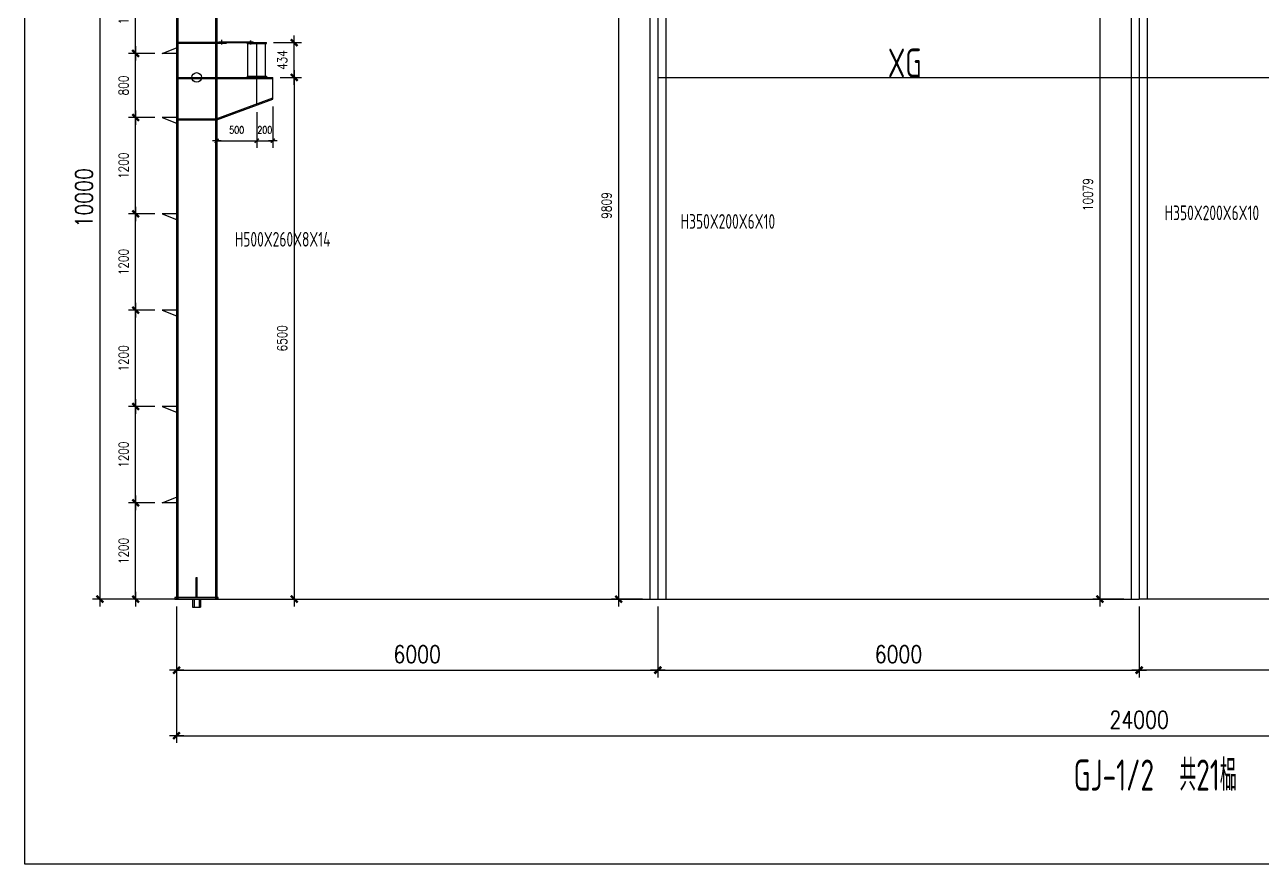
# Model space of a CAD drawing. Header units: millimetres. Extents: x 1471994 to 4527627, y -5186613 to -1927582.
# Drawn here: x 1494863 to 1510291, y -1961711 to -1951252 of the extents above; entities that cross this region are included whole.
import ezdxf

# ---------------------------------------------------------------- set-up
doc = ezdxf.new("R2010")
doc.units = ezdxf.units.MM
doc.header["$LTSCALE"] = 1000
doc.header["$PDMODE"] = 34
doc.styles.add('DIM_FONT', font='simplex.shx', dxfattribs={"width": 0.8, "bigfont": 'hztxt.shx'})
doc.styles.add('hz', font='gbenor.shx', dxfattribs={"width": 0.75, "height": 100, "bigfont": 'gbcbig.shx'})
doc.styles.add('TSSD_Label', font='Tssdeng.shx', dxfattribs={"width": 0.7, "bigfont": 'hztxt.shx'})
doc.dimstyles.new('WGH(1)', dxfattribs={"dimscale": 1.2, "dimtxt": 100, "dimasz": 0.5, "dimexe": 75, "dimexo": 75, "dimgap": 75, "dimtad": 1, "dimdec": 0, "dimzin": 0, "dimdsep": 46, "dimtxsty": 'DIM_FONT', "dimblk1": '_DIMX', "dimblk2": '_DIMX', "dimsah": 1, "dimcen": 0.09, "dimclrd": 3, "dimclre": 3, "dimclrt": 7, "dimadec": 0, "dimazin": 0, "dimtfac": 1, "dimtdec": 0, "dimtix": 1, "dimtmove": 2, "dimatfit": 3, "dimldrblk": '_DIMX', "dimfxl": 1, "dimtolj": 1, "dimtzin": 0, "dimarcsym": 0})

# ---------------------------------------------------------------- blocks, each defined once
blk = doc.blocks.new('_DIMX')
blk.add_line((-150, 0), (150, 0))
at = {"const_width": 50}
blk.add_lwpolyline([(-70, -70), (70, 70)], dxfattribs=at)
blk = doc.blocks.new('*D79')
at = {"color": 3, "lineweight": -2}
for p, q in [((1502566, -1948599), (1502177, -1948599)), ((1502267, -1948599), (1502267, -1958407)), ((1502566, -1958408), (1502177, -1958408))]:
    blk.add_line(p, q, dxfattribs=at)
at = {"layer": 'Defpoints', "color": 0}
for p in [(1502656, -1948599), (1502267, -1958408), (1502656, -1958408)]:
    blk.add_point(p, dxfattribs=at)
at = {"color": 3, "lineweight": -2, "xscale": 0.6, "yscale": 0.6, "zscale": 0.6}
for p, rotation in [((1502267, -1948599), 90), ((1502267, -1958408), 270)]:
    blk.add_blockref('_DIMX', p, dxfattribs=dict(at, rotation=rotation))
at = {"color": 7, "insert": (1502117, -1953503), "char_height": 120, "attachment_point": 5, "rotation": 90, "style": 'DIM_FONT'}
blk.add_mtext('\\A1;9809', dxfattribs=at)
blk = doc.blocks.new('*D80')
at = {"color": 3, "lineweight": -2}
for p, q in [((1508566, -1948329), (1508177, -1948329)), ((1508267, -1948330), (1508267, -1958407)), ((1508566, -1958408), (1508177, -1958408))]:
    blk.add_line(p, q, dxfattribs=at)
at = {"layer": 'Defpoints', "color": 0}
for p in [(1508656, -1948329), (1508267, -1958408), (1508656, -1958408)]:
    blk.add_point(p, dxfattribs=at)
at = {"color": 3, "lineweight": -2, "xscale": 0.6, "yscale": 0.6, "zscale": 0.6}
for p, rotation in [((1508267, -1948329), 90), ((1508267, -1958408), 270)]:
    blk.add_blockref('_DIMX', p, dxfattribs=dict(at, rotation=rotation))
at = {"color": 7, "insert": (1508117, -1953368), "char_height": 120, "attachment_point": 5, "rotation": 90, "style": 'DIM_FONT'}
blk.add_mtext('\\A1;10079', dxfattribs=at)
blk = doc.blocks.new('*D108')
at = {"color": 3, "lineweight": -2}
for p, q in [((1496680, -1948408), (1495710, -1948408)), ((1495800, -1948408), (1495800, -1958407)), ((1496680, -1958408), (1495710, -1958408))]:
    blk.add_line(p, q, dxfattribs=at)
at = {"layer": 'Defpoints', "color": 0}
for p in [(1496770, -1948408), (1495800, -1958408), (1496770, -1958408)]:
    blk.add_point(p, dxfattribs=at)
at = {"color": 3, "lineweight": -2, "xscale": 0.6, "yscale": 0.6, "zscale": 0.6}
for p, rotation in [((1495800, -1948408), 90), ((1495800, -1958408), 270)]:
    blk.add_blockref('_DIMX', p, dxfattribs=dict(at, rotation=rotation))
at = {"color": 7, "insert": (1495602, -1953408), "char_height": 216, "attachment_point": 5, "rotation": 90, "style": 'DIM_FONT'}
blk.add_mtext('\\A1;10000', dxfattribs=at)
blk = doc.blocks.new('*D109')
at = {"color": 3, "lineweight": -2}
for p, q in [((1496756, -1958498), (1496756, -1959383)), ((1502756, -1958498), (1502756, -1959383)), ((1496757, -1959293), (1502756, -1959293))]:
    blk.add_line(p, q, dxfattribs=at)
at = {"layer": 'Defpoints', "color": 0}
for p in [(1496756, -1958408), (1502756, -1958408), (1502756, -1959293)]:
    blk.add_point(p, dxfattribs=at)
at = {"color": 3, "lineweight": -2, "xscale": 0.6, "yscale": 0.6, "zscale": 0.6, "rotation": 180}
blk.add_blockref('_DIMX', (1496756, -1959293), dxfattribs=at)
at = {"color": 3, "lineweight": -2, "xscale": 0.6, "yscale": 0.6, "zscale": 0.6}
blk.add_blockref('_DIMX', (1502756, -1959293), dxfattribs=at)
at = {"color": 7, "insert": (1499756, -1959095), "char_height": 216, "attachment_point": 5, "style": 'DIM_FONT'}
blk.add_mtext('\\A1;6000', dxfattribs=at)
blk = doc.blocks.new('*D110')
at = {"color": 3, "lineweight": -2}
for p, q in [((1502756, -1958498), (1502756, -1959383)), ((1508756, -1958498), (1508756, -1959383)), ((1502757, -1959293), (1508756, -1959293))]:
    blk.add_line(p, q, dxfattribs=at)
at = {"layer": 'Defpoints', "color": 0}
for p in [(1502756, -1958408), (1508756, -1958408), (1508756, -1959293)]:
    blk.add_point(p, dxfattribs=at)
at = {"color": 3, "lineweight": -2, "xscale": 0.6, "yscale": 0.6, "zscale": 0.6, "rotation": 180}
blk.add_blockref('_DIMX', (1502756, -1959293), dxfattribs=at)
at = {"color": 3, "lineweight": -2, "xscale": 0.6, "yscale": 0.6, "zscale": 0.6}
blk.add_blockref('_DIMX', (1508756, -1959293), dxfattribs=at)
at = {"color": 7, "insert": (1505756, -1959095), "char_height": 216, "attachment_point": 5, "style": 'DIM_FONT'}
blk.add_mtext('\\A1;6000', dxfattribs=at)
blk = doc.blocks.new('*D111')
at = {"color": 3, "lineweight": -2}
for p, q in [((1498046, -1951908), (1498313, -1951908)), ((1498223, -1951908), (1498223, -1958407)), ((1498046, -1958408), (1498313, -1958408))]:
    blk.add_line(p, q, dxfattribs=at)
at = {"layer": 'Defpoints', "color": 0}
for p in [(1497956, -1951908), (1497956, -1958408), (1498223, -1958408)]:
    blk.add_point(p, dxfattribs=at)
at = {"color": 3, "lineweight": -2, "xscale": 0.6, "yscale": 0.6, "zscale": 0.6}
for p, rotation in [((1498223, -1951908), 90), ((1498223, -1958408), 270)]:
    blk.add_blockref('_DIMX', p, dxfattribs=dict(at, rotation=rotation))
at = {"color": 7, "insert": (1498073, -1955158), "char_height": 120, "attachment_point": 5, "rotation": 90, "style": 'DIM_FONT'}
blk.add_mtext('\\A1;6500', dxfattribs=at)
blk = doc.blocks.new('*D112')
at = {"color": 3, "lineweight": -2}
for p, q in [((1497966, -1951474), (1498313, -1951474)), ((1498223, -1951907), (1498223, -1951474)), ((1498136, -1951908), (1498313, -1951908))]:
    blk.add_line(p, q, dxfattribs=at)
at = {"layer": 'Defpoints', "color": 0}
for p in [(1497876, -1951474), (1498223, -1951474), (1498046, -1951908)]:
    blk.add_point(p, dxfattribs=at)
at = {"color": 3, "lineweight": -2, "xscale": 0.6, "yscale": 0.6, "zscale": 0.6}
for p, rotation in [((1498223, -1951474), 90), ((1498223, -1951908), 270)]:
    blk.add_blockref('_DIMX', p, dxfattribs=dict(at, rotation=rotation))
at = {"color": 7, "insert": (1498073, -1951691), "char_height": 120, "attachment_point": 5, "rotation": 90, "style": 'DIM_FONT'}
blk.add_mtext('\\A1;434', dxfattribs=at)
blk = doc.blocks.new('*D114')
at = {"color": 3, "lineweight": -2}
for p, q in [((1496486, -1957208), (1496156, -1957208)), ((1496246, -1958407), (1496246, -1957208)), ((1496486, -1958408), (1496156, -1958408))]:
    blk.add_line(p, q, dxfattribs=at)
at = {"layer": 'Defpoints', "color": 0}
for p in [(1496246, -1957208), (1496576, -1957208), (1496576, -1958408)]:
    blk.add_point(p, dxfattribs=at)
at = {"color": 3, "lineweight": -2, "xscale": 0.6, "yscale": 0.6, "zscale": 0.6}
for p, rotation in [((1496246, -1957208), 90), ((1496246, -1958408), 270)]:
    blk.add_blockref('_DIMX', p, dxfattribs=dict(at, rotation=rotation))
at = {"color": 7, "insert": (1496096, -1957808), "char_height": 120, "attachment_point": 5, "rotation": 90, "style": 'DIM_FONT'}
blk.add_mtext('\\A1;1200', dxfattribs=at)
blk = doc.blocks.new('*D115')
at = {"color": 3, "lineweight": -2}
for p, q in [((1496486, -1956008), (1496156, -1956008)), ((1496246, -1957207), (1496246, -1956008)), ((1496486, -1957208), (1496156, -1957208))]:
    blk.add_line(p, q, dxfattribs=at)
at = {"layer": 'Defpoints', "color": 0}
for p in [(1496246, -1956008), (1496576, -1956008), (1496576, -1957208)]:
    blk.add_point(p, dxfattribs=at)
at = {"color": 3, "lineweight": -2, "xscale": 0.6, "yscale": 0.6, "zscale": 0.6}
for p, rotation in [((1496246, -1956008), 90), ((1496246, -1957208), 270)]:
    blk.add_blockref('_DIMX', p, dxfattribs=dict(at, rotation=rotation))
at = {"color": 7, "insert": (1496096, -1956608), "char_height": 120, "attachment_point": 5, "rotation": 90, "style": 'DIM_FONT'}
blk.add_mtext('\\A1;1200', dxfattribs=at)
blk = doc.blocks.new('*D116')
at = {"color": 3, "lineweight": -2}
for p, q in [((1496486, -1954808), (1496156, -1954808)), ((1496246, -1956007), (1496246, -1954808)), ((1496486, -1956008), (1496156, -1956008))]:
    blk.add_line(p, q, dxfattribs=at)
at = {"layer": 'Defpoints', "color": 0}
for p in [(1496246, -1954808), (1496576, -1954808), (1496576, -1956008)]:
    blk.add_point(p, dxfattribs=at)
at = {"color": 3, "lineweight": -2, "xscale": 0.6, "yscale": 0.6, "zscale": 0.6}
for p, rotation in [((1496246, -1954808), 90), ((1496246, -1956008), 270)]:
    blk.add_blockref('_DIMX', p, dxfattribs=dict(at, rotation=rotation))
at = {"color": 7, "insert": (1496096, -1955408), "char_height": 120, "attachment_point": 5, "rotation": 90, "style": 'DIM_FONT'}
blk.add_mtext('\\A1;1200', dxfattribs=at)
blk = doc.blocks.new('*D117')
at = {"color": 3, "lineweight": -2}
for p, q in [((1496486, -1953608), (1496156, -1953608)), ((1496246, -1954807), (1496246, -1953608)), ((1496486, -1954808), (1496156, -1954808))]:
    blk.add_line(p, q, dxfattribs=at)
at = {"layer": 'Defpoints', "color": 0}
for p in [(1496246, -1953608), (1496576, -1953608), (1496576, -1954808)]:
    blk.add_point(p, dxfattribs=at)
at = {"color": 3, "lineweight": -2, "xscale": 0.6, "yscale": 0.6, "zscale": 0.6}
for p, rotation in [((1496246, -1953608), 90), ((1496246, -1954808), 270)]:
    blk.add_blockref('_DIMX', p, dxfattribs=dict(at, rotation=rotation))
at = {"color": 7, "insert": (1496096, -1954208), "char_height": 120, "attachment_point": 5, "rotation": 90, "style": 'DIM_FONT'}
blk.add_mtext('\\A1;1200', dxfattribs=at)
blk = doc.blocks.new('*D118')
at = {"color": 3, "lineweight": -2}
for p, q in [((1496486, -1952408), (1496156, -1952408)), ((1496246, -1953607), (1496246, -1952408)), ((1496486, -1953608), (1496156, -1953608))]:
    blk.add_line(p, q, dxfattribs=at)
at = {"layer": 'Defpoints', "color": 0}
for p in [(1496246, -1952408), (1496576, -1952408), (1496576, -1953608)]:
    blk.add_point(p, dxfattribs=at)
at = {"color": 3, "lineweight": -2, "xscale": 0.6, "yscale": 0.6, "zscale": 0.6}
for p, rotation in [((1496246, -1952408), 90), ((1496246, -1953608), 270)]:
    blk.add_blockref('_DIMX', p, dxfattribs=dict(at, rotation=rotation))
at = {"color": 7, "insert": (1496096, -1953008), "char_height": 120, "attachment_point": 5, "rotation": 90, "style": 'DIM_FONT'}
blk.add_mtext('\\A1;1200', dxfattribs=at)
blk = doc.blocks.new('*D119')
at = {"color": 3, "lineweight": -2}
for p, q in [((1496486, -1951608), (1496156, -1951608)), ((1496246, -1952407), (1496246, -1951608)), ((1496486, -1952408), (1496156, -1952408))]:
    blk.add_line(p, q, dxfattribs=at)
at = {"layer": 'Defpoints', "color": 0}
for p in [(1496246, -1951608), (1496576, -1951608), (1496576, -1952408)]:
    blk.add_point(p, dxfattribs=at)
at = {"color": 3, "lineweight": -2, "xscale": 0.6, "yscale": 0.6, "zscale": 0.6}
for p, rotation in [((1496246, -1951608), 90), ((1496246, -1952408), 270)]:
    blk.add_blockref('_DIMX', p, dxfattribs=dict(at, rotation=rotation))
at = {"color": 7, "insert": (1496096, -1952008), "char_height": 120, "attachment_point": 5, "rotation": 90, "style": 'DIM_FONT'}
blk.add_mtext('\\A1;800', dxfattribs=at)
blk = doc.blocks.new('*D120')
at = {"color": 3, "lineweight": -2}
for p, q in [((1496486, -1950558), (1496156, -1950558)), ((1496246, -1951607), (1496246, -1950558)), ((1496486, -1951608), (1496156, -1951608))]:
    blk.add_line(p, q, dxfattribs=at)
at = {"layer": 'Defpoints', "color": 0}
for p in [(1496246, -1950558), (1496576, -1950558), (1496576, -1951608)]:
    blk.add_point(p, dxfattribs=at)
at = {"color": 3, "lineweight": -2, "xscale": 0.6, "yscale": 0.6, "zscale": 0.6}
for p, rotation in [((1496246, -1950558), 90), ((1496246, -1951608), 270)]:
    blk.add_blockref('_DIMX', p, dxfattribs=dict(at, rotation=rotation))
at = {"color": 7, "insert": (1496096, -1951083), "char_height": 120, "attachment_point": 5, "rotation": 90, "style": 'DIM_FONT'}
blk.add_mtext('\\A1;1050', dxfattribs=at)
blk = doc.blocks.new('*D124')
at = {"color": 3, "lineweight": -2}
for p, q in [((1497756, -1952342), (1497756, -1952787)), ((1497256, -1952528), (1497256, -1952787)), ((1497257, -1952697), (1497756, -1952697))]:
    blk.add_line(p, q, dxfattribs=at)
at = {"layer": 'Defpoints', "color": 0}
for p in [(1497756, -1952252), (1497256, -1952438), (1497756, -1952697)]:
    blk.add_point(p, dxfattribs=at)
at = {"color": 3, "lineweight": -2, "xscale": 0.36, "yscale": 0.36, "zscale": 0.36, "rotation": 180}
blk.add_blockref('_DIMX', (1497256, -1952697), dxfattribs=at)
at = {"color": 3, "lineweight": -2, "xscale": 0.36, "yscale": 0.36, "zscale": 0.36}
blk.add_blockref('_DIMX', (1497756, -1952697), dxfattribs=at)
at = {"color": 7, "insert": (1497506, -1952562), "char_height": 90, "attachment_point": 5, "style": 'DIM_FONT'}
blk.add_mtext('\\A1;500', dxfattribs=at)
blk = doc.blocks.new('*D125')
at = {"color": 3, "lineweight": -2}
for p, q in [((1497756, -1952342), (1497756, -1952787)), ((1497956, -1952268), (1497956, -1952787)), ((1497756, -1952697), (1497756, -1952697)), ((1497756, -1952697), (1497956, -1952697)), ((1497957, -1952697), (1497957, -1952697))]:
    blk.add_line(p, q, dxfattribs=at)
at = {"layer": 'Defpoints', "color": 0}
for p in [(1497956, -1952178), (1497756, -1952252), (1497956, -1952697)]:
    blk.add_point(p, dxfattribs=at)
at = {"color": 3, "lineweight": -2, "xscale": 0.36, "yscale": 0.36, "zscale": 0.36}
blk.add_blockref('_DIMX', (1497756, -1952697), dxfattribs=at)
at = {"color": 3, "lineweight": -2, "xscale": 0.36, "yscale": 0.36, "zscale": 0.36, "rotation": 180}
blk.add_blockref('_DIMX', (1497956, -1952697), dxfattribs=at)
at = {"color": 7, "insert": (1497856, -1952562), "char_height": 90, "attachment_point": 5, "style": 'DIM_FONT'}
blk.add_mtext('\\A1;200', dxfattribs=at)
blk = doc.blocks.new('*D142')
at = {"color": 3, "lineweight": -2}
for p, q in [((1508756, -1958498), (1508756, -1959383)), ((1514756, -1958498), (1514756, -1959383)), ((1514756, -1959293), (1508757, -1959293))]:
    blk.add_line(p, q, dxfattribs=at)
at = {"layer": 'Defpoints', "color": 0}
for p in [(1508756, -1958408), (1514756, -1958408), (1508756, -1959293)]:
    blk.add_point(p, dxfattribs=at)
at = {"color": 3, "lineweight": -2, "xscale": 0.6, "yscale": 0.6, "zscale": 0.6, "rotation": 180}
blk.add_blockref('_DIMX', (1508756, -1959293), dxfattribs=at)
at = {"color": 3, "lineweight": -2, "xscale": 0.6, "yscale": 0.6, "zscale": 0.6}
blk.add_blockref('_DIMX', (1514756, -1959293), dxfattribs=at)
at = {"color": 7, "insert": (1511756, -1959095), "char_height": 216, "attachment_point": 5, "style": 'DIM_FONT'}
blk.add_mtext('\\A1;6000', dxfattribs=at)
blk = doc.blocks.new('*D167')
at = {"color": 3, "lineweight": -2}
for p, q in [((1496756, -1959030), (1496756, -1960199)), ((1520756, -1959030), (1520756, -1960199)), ((1496757, -1960109), (1520756, -1960109))]:
    blk.add_line(p, q, dxfattribs=at)
at = {"layer": 'Defpoints', "color": 0}
for p in [(1496756, -1958940), (1520756, -1958940), (1520756, -1960109)]:
    blk.add_point(p, dxfattribs=at)
at = {"color": 3, "lineweight": -2, "xscale": 0.6, "yscale": 0.6, "zscale": 0.6, "rotation": 180}
blk.add_blockref('_DIMX', (1496756, -1960109), dxfattribs=at)
at = {"color": 3, "lineweight": -2, "xscale": 0.6, "yscale": 0.6, "zscale": 0.6}
blk.add_blockref('_DIMX', (1520756, -1960109), dxfattribs=at)
at = {"color": 7, "insert": (1508756, -1959911), "char_height": 216, "attachment_point": 5, "style": 'DIM_FONT'}
blk.add_mtext('\\A1;24000', dxfattribs=at)

msp = doc.modelspace()

# ---------------------------------------------------------------- linework, layer by layer
for p, q in [((1508656.4, -1948329.1), (1508656.4, -1958407.9)), ((1508656.4, -1948329.1), (1508656.4, -1958407.9)), ((1508756.4, -1948229.1), (1508756.4, -1958407.9)), ((1508756.4, -1948229.1), (1508756.4, -1958407.9)), ((1508856.4, -1948329.1), (1508856.4, -1958407.9)), ((1508856.4, -1948329.1), (1508856.4, -1958407.9)), ((1496756.4, -1948407.9), (1496756.4, -1958407.9)), ((1496770.4, -1948407.9), (1496770.4, -1958407.9)), ((1497242.4, -1948407.9), (1497242.4, -1958407.9)), ((1502656.4, -1948598.7), (1502656.4, -1958407.9)), ((1502756.4, -1948498.7), (1502756.4, -1958407.9)), ((1502856.4, -1948598.7), (1502856.4, -1958407.9)), ((1497256.4, -1949367.5), (1497256.4, -1958407.9)), ((1496576.4, -1951607.9), (1496756.4, -1951537.9)), ((1497376.4, -1951473.9), (1496756.4, -1951473.9)), ((1497376.4, -1951483.9), (1496756.4, -1951483.9)), ((1497256.4, -1951473.9), (1497376.4, -1951473.9)), ((1497376.4, -1951483.9), (1497256.4, -1951483.9)), ((1497281.4, -1951473.9), (1497281.4, -1951463.9)), ((1497281.4, -1951463.9), (1497711.4, -1951463.9)), ((1497281.4, -1951463.9), (1497711.4, -1951463.9)), ((1497316.4, -1951473.9), (1497281.4, -1951473.9)), ((1497281.4, -1951473.9), (1497711.4, -1951473.9)), ((1497316.4, -1951441.2), (1497316.4, -1951495.7)), ((1497376.4, -1951473.9), (1497376.4, -1951483.9)), ((1497636.4, -1951483.9), (1497636.4, -1951473.9)), ((1497636.4, -1951473.9), (1497876.4, -1951473.9)), ((1497636.4, -1951473.9), (1497676.4, -1951473.9)), ((1497636.4, -1951483.9), (1497876.4, -1951483.9)), ((1497646.4, -1951893.9), (1497646.4, -1951473.9)), ((1497676.4, -1951448.8), (1497676.4, -1951497.8)), ((1497676.4, -1951473.9), (1497676.4, -1951450.7)), ((1497676.4, -1951473.9), (1497711.4, -1951473.9)), ((1497711.4, -1951473.9), (1497711.4, -1951463.9)), ((1497756.4, -1951893.9), (1497756.4, -1951473.9)), ((1497866.4, -1951893.9), (1497866.4, -1951473.9)), ((1497876.4, -1951483.9), (1497876.4, -1951473.9)), ((1496756.4, -1951607.9), (1496576.4, -1951607.9)), ((1496756.4, -1951907.9), (1497956.4, -1951907.9)), ((1496756.4, -1951921.9), (1497956.4, -1951921.9)), ((1497636.4, -1951893.9), (1497876.4, -1951893.9)), ((1497636.4, -1951893.9), (1497636.4, -1951907.9)), ((1497756.4, -1952252.2), (1497756.4, -1951893.9)), ((1497876.4, -1951893.9), (1497876.4, -1951907.9)), ((1497956.4, -1952177.9), (1497956.4, -1951907.9)), ((1502756.4, -1951907.9), (1514756.4, -1951907.9)), ((1497251.5, -1952424.8), (1497956.4, -1952163)), ((1497256.4, -1952437.9), (1497956.4, -1952177.9)), ((1496756.4, -1952407.9), (1496576.4, -1952407.9)), ((1496576.4, -1952407.9), (1496756.4, -1952477.9)), ((1496756.4, -1952423.9), (1497256.4, -1952423.9)), ((1496756.4, -1952437.9), (1497256.4, -1952437.9)), ((1496756.4, -1953607.9), (1496576.4, -1953607.9)), ((1496576.4, -1953607.9), (1496756.4, -1953677.9)), ((1496756.4, -1954807.9), (1496576.4, -1954807.9)), ((1496576.4, -1954807.9), (1496756.4, -1954877.9)), ((1496756.4, -1956007.9), (1496576.4, -1956007.9)), ((1496576.4, -1956007.9), (1496756.4, -1956077.9)), ((1496576.4, -1957207.9), (1496756.4, -1957137.9)), ((1496756.4, -1957207.9), (1496576.4, -1957207.9)), ((1497001.4, -1958387.9), (1497001.4, -1958137.9)), ((1497001.4, -1958137.9), (1497011.4, -1958137.9)), ((1497011.4, -1958387.9), (1497011.4, -1958137.9)), ((1496756.4, -1958407.9), (1496576.4, -1958407.9)), ((1496756.4, -1958387.9), (1496736.4, -1958387.9)), ((1496736.4, -1958387.9), (1496736.4, -1958407.9)), ((1497276.4, -1958387.9), (1496736.4, -1958387.9)), ((1496736.4, -1958407.9), (1497276.4, -1958407.9)), ((1496756.4, -1958387.9), (1497256.4, -1958387.9)), ((1496756.4, -1958407.9), (1497256.4, -1958407.9)), ((1496756.4, -1958407.9), (1508756.4, -1958407.9)), ((1496956.4, -1958407.9), (1496956.4, -1958507.9)), ((1496956.4, -1958507.9), (1497056.4, -1958507.9)), ((1496976.4, -1958407.9), (1496976.4, -1958507.9)), ((1497036.4, -1958407.9), (1497036.4, -1958507.9)), ((1497056.4, -1958407.9), (1497056.4, -1958507.9)), ((1497276.4, -1958407.9), (1497276.4, -1958387.9)), ((1520756.4, -1958407.9), (1508756.4, -1958407.9))]:
    msp.add_line(p, q)
msp.add_lwpolyline([(1494863.4, -1945823.7), (1522619.7, -1945823.7), (1522619.7, -1961710.8), (1494863.4, -1961710.8)], close=True)
msp.add_circle((1497006.4, -1951907.9), 60)

# ---------------------------------------------------------------- texts
at = {"lineweight": -3, "style": 'TSSD_Label', "width": 0.7}
msp.add_text('XG', height=359.75, dxfattribs=at).set_placement((1505624, -1951907.9))
at = {"color": 0, "style": 'TSSD_Label', "width": 0.7}
for s, p in [('H350X200X6X10', (1509073.5, -1953686.3)), ('H350X200X6X10', (1503039.7, -1953793.4)), ('H500X260X8X14', (1497481.9, -1954016))]:
    msp.add_text(s, height=182.892, dxfattribs=at).set_placement(p)
at = {"lineweight": -3, "insert": (1507939.3, -1960405.7), "char_height": 388.434, "attachment_point": 1, "style": 'hz'}
msp.add_mtext_dynamic_manual_height_columns('GJ-1/2  共21榀', width=1506.743, gutter_width=12.5, heights=[336], dxfattribs=at).dxf.set("width", 4877.257)

# ---------------------------------------------------------------- dimensions: what is measured, and where the dimension line sits
for base, p1, p2, angle, picture, middle in [((1495800.4, -1958407.9), (1496770.4, -1948407.9), (1496770.4, -1958407.9), 90, '*D108', (1495602.4, -1953407.9)), ((1508756.4, -1959292.8), (1514756.4, -1958407.9), (1508756.4, -1958407.9), 180, '*D142', (1511756.4, -1959094.8))]:
    dim = msp.add_linear_dim(base=base, p1=p1, p2=p2, angle=angle, dimstyle='WGH(1)', override={"dimtxt": 180})
    dim.commit()
    dim.dimension.update_dxf_attribs({"geometry": picture, "text_midpoint": middle})
for base, p1, p2, picture, middle in [((1508266.7, -1958407.9), (1508656.4, -1948329.1), (1508656.4, -1958407.9), '*D80', (1508116.7, -1953368.5)), ((1502266.7, -1958407.9), (1502656.4, -1948598.7), (1502656.4, -1958407.9), '*D79', (1502116.7, -1953503.3)), ((1496246.3, -1950557.9), (1496576.4, -1951607.9), (1496576.4, -1950557.9), '*D120', (1496096.3, -1951082.9)), ((1498223.2, -1951473.9), (1498046.4, -1951907.9), (1497876.4, -1951473.9), '*D112', (1498073.2, -1951690.9)), ((1496246.3, -1951607.9), (1496576.4, -1952407.9), (1496576.4, -1951607.9), '*D119', (1496096.3, -1952007.9)), ((1498223.2, -1958407.9), (1497956.4, -1951907.9), (1497956.4, -1958407.9), '*D111', (1498073.2, -1955157.9)), ((1496246.3, -1952407.9), (1496576.4, -1953607.9), (1496576.4, -1952407.9), '*D118', (1496096.3, -1953007.9)), ((1496246.3, -1953607.9), (1496576.4, -1954807.9), (1496576.4, -1953607.9), '*D117', (1496096.3, -1954207.9)), ((1496246.3, -1954807.9), (1496576.4, -1956007.9), (1496576.4, -1954807.9), '*D116', (1496096.3, -1955407.9)), ((1496246.3, -1956007.9), (1496576.4, -1957207.9), (1496576.4, -1956007.9), '*D115', (1496096.3, -1956607.9)), ((1496246.3, -1957207.9), (1496576.4, -1958407.9), (1496576.4, -1957207.9), '*D114', (1496096.3, -1957807.9))]:
    dim = msp.add_linear_dim(base=base, p1=p1, p2=p2, angle=90, dimstyle='WGH(1)')
    dim.commit()
    dim.dimension.update_dxf_attribs({"geometry": picture, "text_midpoint": middle})
for base, p1, p2, override, picture, middle in [((1497956.4, -1952697.3), (1497756.4, -1952252.2), (1497956.4, -1952177.9), {"dimtxt": 75, "dimasz": 0.3}, '*D125', (1497856.4, -1952562.3)), ((1497756.4, -1952697.3), (1497256.4, -1952437.9), (1497756.4, -1952252.2), {"dimtxt": 75, "dimasz": 0.3}, '*D124', (1497506.4, -1952562.3)), ((1502756.4, -1959292.8), (1496756.4, -1958407.9), (1502756.4, -1958407.9), {"dimtxt": 180}, '*D109', (1499756.4, -1959094.8)), ((1508756.4, -1959292.8), (1502756.4, -1958407.9), (1508756.4, -1958407.9), {"dimtxt": 180}, '*D110', (1505756.4, -1959094.8)), ((1520756.4, -1960109.4), (1496756.4, -1958940.4), (1520756.4, -1958940.4), {"dimtxt": 180}, '*D167', (1508756.4, -1959911.4))]:
    dim = msp.add_linear_dim(base=base, p1=p1, p2=p2, dimstyle='WGH(1)', override=override)
    dim.commit()
    dim.dimension.update_dxf_attribs({"geometry": picture, "text_midpoint": middle})

doc.saveas('drawing.dxf')
